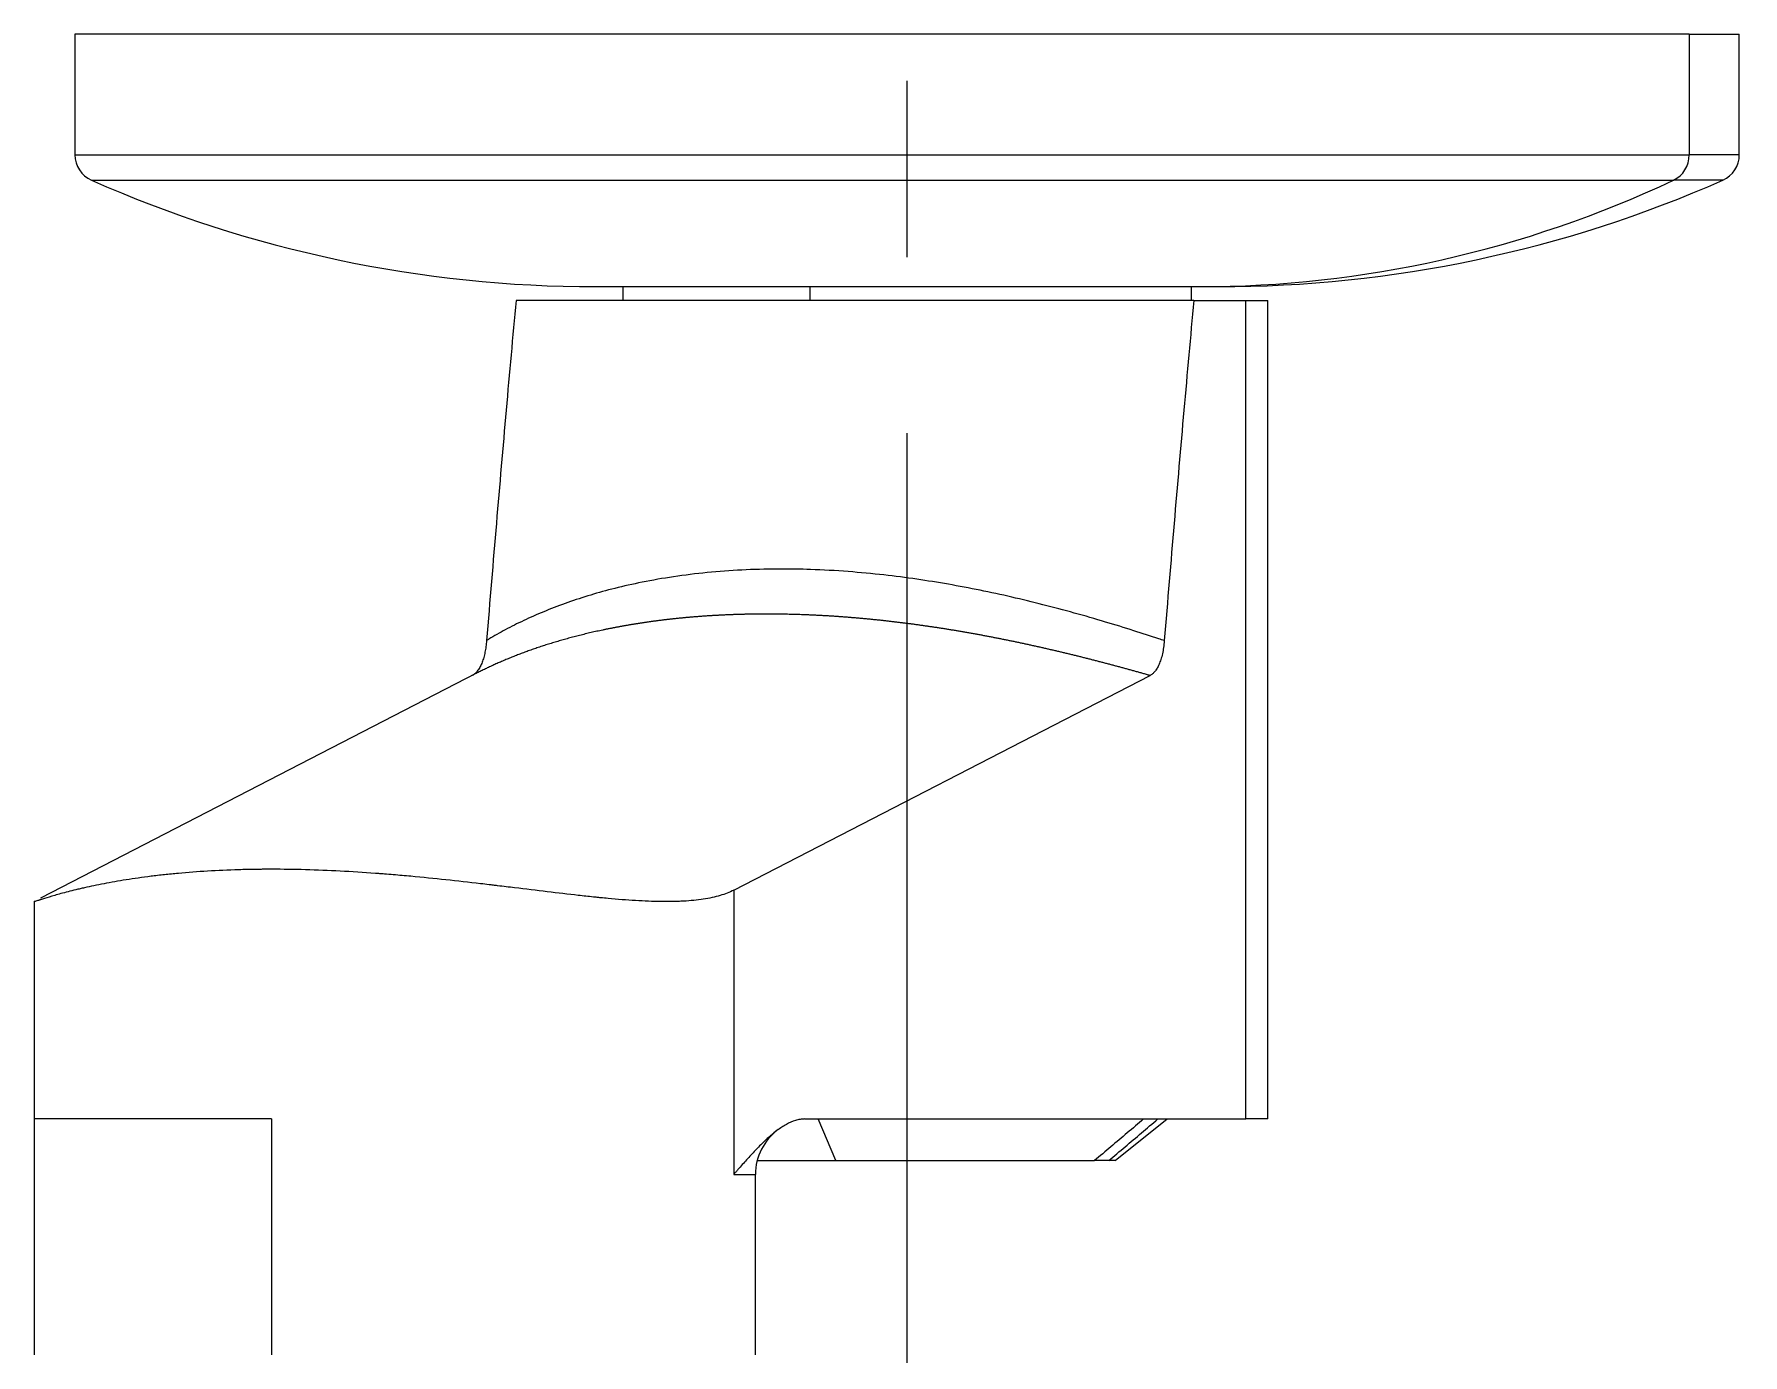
# Model space of a CAD drawing. Extents: x 4680 to 5808, y -3 to 824.
# Drawn here: x 5095.5 to 5157.1, y 700.6 to 748.2 of the extents above; entities that cross this region are included whole.
import ezdxf

# ---------------------------------------------------------------- set-up
doc = ezdxf.new("R2010")
doc.units = 0
doc.header["$LTSCALE"] = 4
doc.header["$MEASUREMENT"] = 0
doc.linetypes.add('CENTER2', pattern=[28.575, 19.05, -3.175, 3.175, -3.175])
doc.layers.add('1', color=7, linetype='CONTINUOUS')
doc.layers.add('F3A55-R01_DXF_CONTINUOUS_LINE', color=7, linetype='CONTINUOUS')
doc.layers.add('Cneter', color=1, linetype='CENTER2', lineweight=13)

msp = doc.modelspace()

# ---------------------------------------------------------------- linework, layer by layer
at = {"layer": '1', "color": 7, "linetype": 'Continuous', "lineweight": 18}
for p, q in [((5096.971, 748.18), (5096.971, 743.832)), ((5155.162, 748.18), (5096.971, 748.18)), ((5155.162, 748.18), (5156.971, 748.18)), ((5156.971, 743.832), (5156.971, 748.18)), ((5097.567, 742.917), (5154.601, 742.917)), ((5156.375, 742.917), (5154.601, 742.917)), ((5123.038, 738.58), (5112.874, 738.58)), ((5115.749, 739.08), (5137.516, 739.08)), ((5116.721, 739.08), (5116.721, 738.58)), ((5137.306, 738.58), (5123.038, 738.58)), ((5137.221, 738.58), (5137.221, 739.08)), ((5137.306, 738.58), (5139.187, 738.58)), ((5137.516, 739.08), (5138.193, 739.08)), ((5139.187, 738.58), (5139.971, 738.58)), ((5139.971, 709.08), (5139.971, 738.58)), ((5111.453, 725.147), (5095.734, 717.043)), ((5120.718, 717.326), (5135.728, 725.065)), ((5095.502, 716.926), (5095.502, 709.08)), ((5095.502, 709.08), (5095.502, 700.58)), ((5123.277, 709.08), (5139.187, 709.08)), ((5134.471, 707.58), (5136.346, 709.08)), ((5139.971, 709.08), (5139.187, 709.08)), ((5121.565, 707.58), (5124.406, 707.58)), ((5124.406, 707.58), (5133.727, 707.58)), ((5134.24, 707.58), (5133.727, 707.58)), ((5134.471, 707.58), (5134.24, 707.58)), ((5121.502, 700.58), (5121.502, 707.08))]:
    msp.add_line(p, q, dxfattribs=at)
at = {"layer": '1', "color": 7, "linetype": 'Continuous', "lineweight": 13}
for p, q in [((5155.162, 748.18), (5155.162, 743.832)), ((5096.971, 743.832), (5155.162, 743.832)), ((5156.971, 743.832), (5155.162, 743.832)), ((5123.465, 739.08), (5123.465, 738.58)), ((5139.187, 709.08), (5139.187, 738.58)), ((5120.718, 717.326), (5120.718, 707.08)), ((5104.056, 709.08), (5095.502, 709.08)), ((5104.056, 709.08), (5104.056, 700.58)), ((5124.406, 707.58), (5123.764, 709.08)), ((5120.718, 707.08), (5121.502, 707.08))]:
    msp.add_line(p, q, dxfattribs=at)
at = {"layer": '1', "color": 7, "linetype": 'Continuous', "lineweight": 18}
for centre, radius, start, end in [((5097.971, 743.832), 1, 180, 246.17904), ((5155.971, 743.832), 1, 293.82096, 0), ((5115.749, 784.08), 45, 246.16886, 270), ((5138.193, 784.08), 45, 270, 293.83114), ((5123.502, 707.08), 2, 126.03635, 180)]:
    msp.add_arc(centre, radius, start, end, dxfattribs=at)
at = {"layer": '1', "color": 7, "linetype": 'Continuous', "lineweight": 13}
for centre, major_axis, ratio, start_param, end_param in [((5154.222, 743.832), (0, -1), 0.939693, 0.415936, 1.570796), ((5137.516, 784.08), (0, 45), 0.939696, 3.141593, 3.557528)]:
    msp.add_ellipse(centre, major_axis=major_axis, ratio=ratio, start_param=start_param, end_param=end_param, dxfattribs=at)
at = {"layer": '1', "color": 7, "linetype": 'Continuous', "lineweight": 18}
for points in [[(5112.874, 738.58), (5112.753, 737.286), (5112.515, 734.652), (5112.163, 730.573), (5111.928, 727.755), (5111.811, 726.323)], [(5137.306, 738.58), (5137.185, 737.283), (5136.947, 734.645), (5136.594, 730.567), (5136.36, 727.752), (5136.243, 726.323)], [(5111.811, 726.323), (5111.805, 726.248), (5111.789, 726.104), (5111.755, 725.902), (5111.709, 725.713), (5111.653, 725.54), (5111.584, 725.383), (5111.502, 725.247), (5111.406, 725.137), (5111.334, 725.084), (5111.296, 725.065)], [(5135.496, 709.08), (5135.299, 708.913), (5134.906, 708.58), (5134.317, 708.08), (5133.923, 707.747), (5133.727, 707.58)], [(5134.24, 707.58), (5134.436, 707.747), (5134.83, 708.08), (5135.419, 708.58), (5135.812, 708.913), (5136.009, 709.08)]]:
    msp.add_open_spline(points, degree=3, dxfattribs=at)
for points, knots in [([(5122.454, 728.902), (5122.347, 728.902), (5121.805, 728.899), (5120.845, 728.867), (5119.598, 728.766), (5118.407, 728.612), (5117.311, 728.413), (5116.331, 728.186), (5115.45, 727.937), (5114.631, 727.665), (5113.861, 727.367), (5113.141, 727.048), (5112.484, 726.716), (5112.054, 726.471), (5111.839, 726.34), (5111.811, 726.323)], [0, 0, 0, 0, 0.023877, 0.120815, 0.217799, 0.316259, 0.411325, 0.49807, 0.579705, 0.661441, 0.743955, 0.82622, 0.908389, 0.988076, 1, 1, 1, 1]), ([(5136.243, 726.323), (5136.178, 726.345), (5135.814, 726.465), (5135.113, 726.692), (5134.097, 727.004), (5133.005, 727.32), (5131.876, 727.62), (5130.741, 727.895), (5129.602, 728.142), (5128.459, 728.358), (5127.304, 728.543), (5126.098, 728.699), (5124.815, 728.82), (5123.586, 728.888), (5122.794, 728.902), (5122.454, 728.902)], [0, 0, 0, 0, 0.015185, 0.084181, 0.160721, 0.243751, 0.325907, 0.406898, 0.488426, 0.56935, 0.649759, 0.733685, 0.82556, 0.924326, 1, 1, 1, 1]), ([(5135.728, 725.065), (5135.707, 725.071), (5135.663, 725.083), (5135.599, 725.101), (5135.534, 725.12), (5135.469, 725.138), (5135.404, 725.156), (5135.339, 725.174), (5135.274, 725.193), (5135.209, 725.211), (5135.144, 725.229), (5135.079, 725.247), (5135.014, 725.265), (5134.948, 725.283), (5134.883, 725.301), (5134.818, 725.319), (5134.753, 725.336), (5134.687, 725.354), (5134.622, 725.372), (5134.556, 725.389), (5134.491, 725.407), (5134.425, 725.425), (5134.36, 725.442), (5134.294, 725.46), (5134.228, 725.477), (5134.163, 725.494), (5134.097, 725.512), (5134.031, 725.529), (5133.965, 725.546), (5133.899, 725.563), (5133.833, 725.58), (5133.767, 725.597), (5133.701, 725.614), (5133.635, 725.631), (5133.569, 725.648), (5133.503, 725.665), (5133.437, 725.682), (5133.371, 725.698), (5133.304, 725.715), (5133.238, 725.732), (5133.172, 725.748), (5133.105, 725.765), (5133.039, 725.781), (5132.973, 725.797), (5132.906, 725.814), (5132.84, 725.83), (5132.773, 725.846), (5132.706, 725.862), (5132.64, 725.878), (5132.573, 725.894), (5132.506, 725.91), (5132.44, 725.926), (5132.373, 725.942), (5132.306, 725.957), (5132.239, 725.973), (5132.172, 725.988), (5132.105, 726.004), (5132.038, 726.019), (5131.971, 726.035), (5131.904, 726.05), (5131.837, 726.065), (5131.77, 726.081), (5131.703, 726.096), (5131.635, 726.111), (5131.568, 726.126), (5131.501, 726.14), (5131.434, 726.155), (5131.366, 726.17), (5131.299, 726.185), (5131.231, 726.199), (5131.164, 726.214), (5131.096, 726.228), (5131.029, 726.243), (5130.961, 726.257), (5130.894, 726.271), (5130.826, 726.285), (5130.758, 726.299), (5130.69, 726.313), (5130.623, 726.327), (5130.555, 726.341), (5130.487, 726.355), (5130.419, 726.368), (5130.351, 726.382), (5130.283, 726.395), (5130.215, 726.409), (5130.147, 726.422), (5130.079, 726.435), (5130.011, 726.448), (5129.943, 726.462), (5129.875, 726.475), (5129.807, 726.487), (5129.739, 726.5), (5129.67, 726.513), (5129.602, 726.526), (5129.534, 726.538), (5129.466, 726.551), (5129.397, 726.563), (5129.329, 726.575), (5129.26, 726.588), (5129.192, 726.6), (5129.124, 726.612), (5129.055, 726.624), (5128.986, 726.636), (5128.918, 726.647), (5128.849, 726.659), (5128.781, 726.67), (5128.712, 726.682), (5128.643, 726.693), (5128.553, 726.708), (5128.44, 726.726), (5128.305, 726.748), (5128.171, 726.769), (5128.036, 726.79), (5127.902, 726.81), (5127.768, 726.83), (5127.634, 726.849), (5127.5, 726.868), (5127.366, 726.887), (5127.232, 726.905), (5127.099, 726.923), (5126.965, 726.94), (5126.832, 726.957), (5126.699, 726.973), (5126.566, 726.989), (5126.433, 727.005), (5126.301, 727.02), (5126.168, 727.035), (5126.036, 727.05), (5125.904, 727.064), (5125.772, 727.077), (5125.64, 727.09), (5125.508, 727.103), (5125.377, 727.115), (5125.245, 727.127), (5125.114, 727.138), (5124.983, 727.149), (5124.852, 727.16), (5124.722, 727.17), (5124.591, 727.18), (5124.461, 727.189), (5124.331, 727.198), (5124.201, 727.206), (5124.071, 727.214), (5123.942, 727.221), (5123.813, 727.228), (5123.684, 727.235), (5123.555, 727.241), (5123.426, 727.247), (5123.298, 727.252), (5123.169, 727.257), (5123.041, 727.261), (5122.913, 727.265), (5122.786, 727.268), (5122.658, 727.271), (5122.531, 727.274), (5122.404, 727.276), (5122.278, 727.277), (5122.151, 727.278), (5122.025, 727.279), (5121.941, 727.279), (5121.899, 727.279)], [0, 0, 0, 0, 0.004967, 0.00993, 0.014891, 0.019849, 0.024804, 0.029756, 0.034705, 0.039652, 0.044596, 0.049537, 0.054475, 0.059411, 0.064344, 0.069275, 0.074203, 0.079129, 0.084052, 0.088973, 0.093891, 0.098807, 0.103721, 0.108632, 0.113542, 0.118449, 0.123354, 0.128257, 0.133158, 0.138057, 0.142953, 0.147848, 0.152741, 0.157632, 0.162521, 0.167409, 0.172295, 0.177179, 0.182061, 0.186941, 0.19182, 0.196698, 0.201574, 0.206448, 0.211321, 0.216193, 0.221063, 0.225932, 0.230799, 0.235665, 0.24053, 0.245394, 0.250257, 0.255118, 0.259979, 0.264838, 0.269697, 0.274554, 0.279411, 0.284266, 0.289121, 0.293975, 0.298829, 0.303681, 0.308533, 0.313384, 0.318235, 0.323085, 0.327935, 0.332784, 0.337632, 0.342481, 0.347328, 0.352176, 0.357023, 0.36187, 0.366717, 0.371563, 0.37641, 0.381256, 0.386102, 0.390949, 0.395795, 0.400641, 0.405488, 0.410334, 0.415181, 0.420028, 0.424875, 0.429722, 0.43457, 0.439418, 0.444267, 0.449116, 0.453966, 0.458816, 0.463666, 0.468518, 0.473369, 0.478222, 0.483075, 0.487929, 0.492784, 0.49764, 0.502496, 0.507354, 0.512212, 0.517072, 0.521932, 0.531465, 0.540986, 0.550496, 0.559995, 0.569483, 0.578962, 0.58843, 0.597888, 0.607338, 0.616778, 0.626209, 0.635633, 0.645048, 0.654455, 0.663855, 0.673247, 0.682633, 0.692013, 0.701386, 0.710753, 0.720115, 0.729472, 0.738824, 0.748171, 0.757514, 0.766853, 0.776188, 0.78552, 0.794849, 0.804176, 0.8135, 0.822822, 0.832142, 0.841462, 0.85078, 0.860097, 0.869415, 0.878732, 0.888049, 0.897367, 0.906686, 0.916007, 0.925328, 0.934652, 0.943978, 0.953307, 0.962638, 0.971973, 0.981311, 0.990654, 1, 1, 1, 1]), ([(5136.243, 726.323), (5136.236, 726.238), (5136.218, 726.074), (5136.189, 725.922), (5136.165, 725.812), (5136.156, 725.777), (5136.138, 725.709), (5136.128, 725.676), (5136.098, 725.582), (5136.076, 725.523), (5136.041, 725.443), (5136.029, 725.417), (5136.004, 725.369), (5135.992, 725.346), (5135.953, 725.281), (5135.927, 725.243), (5135.892, 725.201), (5135.885, 725.193), (5135.871, 725.177), (5135.85, 725.155), (5135.829, 725.135), (5135.787, 725.099), (5135.758, 725.08), (5135.728, 725.065)], [0, 0, 0, 0, 0.125, 0.25, 0.25, 0.3125, 0.3125, 0.375, 0.375, 0.5, 0.5, 0.5625, 0.5625, 0.625, 0.625, 0.75, 0.75, 0.78125, 0.78125, 0.8125, 0.875, 0.875, 1, 1, 1, 1]), ([(5111.868, 725.352), (5111.847, 725.342), (5111.801, 725.32), (5111.73, 725.285), (5111.656, 725.249), (5111.583, 725.213), (5111.51, 725.176), (5111.462, 725.151), (5111.438, 725.139)], [0, 0, 0, 0, 0.143166, 0.314227, 0.485491, 0.656963, 0.828648, 1, 1, 1, 1]), ([(5120.718, 717.326), (5120.573, 717.251), (5120.409, 717.187), (5120.044, 717.079), (5119.843, 717.036), (5119.404, 716.969), (5119.165, 716.945), (5118.876, 716.929), (5118.843, 716.927), (5118.778, 716.924), (5118.744, 716.923), (5118.645, 716.92), (5118.442, 716.914), (5118.231, 716.914), (5117.799, 716.92), (5117.497, 716.932), (5116.864, 716.97), (5116.533, 716.996), (5116.102, 717.036), (5116.015, 717.044), (5115.883, 717.057), (5115.839, 717.062), (5115.75, 717.071), (5115.527, 717.093), (5115.301, 717.118), (5114.752, 717.179), (5114.378, 717.223), (5113.611, 717.315), (5113.219, 717.364), (5112.618, 717.437), (5112.415, 717.462), (5112.159, 717.493), (5112.107, 717.499), (5112.005, 717.511), (5111.85, 717.53), (5111.696, 717.548), (5111.179, 717.608), (5110.764, 717.656), (5109.927, 717.745), (5109.507, 717.788), (5108.871, 717.846), (5108.659, 717.865), (5108.339, 717.892), (5108.179, 717.905), (5108.018, 717.917), (5107.911, 717.925), (5107.857, 717.929), (5107.375, 717.965), (5106.95, 717.992), (5106.11, 718.035), (5105.695, 718.052), (5104.872, 718.074), (5104.465, 718.08), (5103.962, 718.08), (5103.812, 718.08), (5103.662, 718.078), (5103.562, 718.077), (5103.512, 718.077), (5103.264, 718.073), (5103.069, 718.069), (5102.491, 718.052), (5102.117, 718.035), (5101.392, 717.992), (5101.04, 717.965), (5100.53, 717.918), (5100.362, 717.902), (5100.115, 717.875), (5100.034, 717.866), (5099.872, 717.847), (5099.792, 717.837), (5099.399, 717.788), (5099.1, 717.745), (5098.536, 717.656), (5098.27, 717.609), (5097.769, 717.512), (5097.535, 717.463), (5097.29, 717.407), (5097.263, 717.401), (5097.209, 717.389), (5097.13, 717.37), (5096.952, 717.328), (5096.811, 717.292), (5096.542, 717.223), (5096.382, 717.179), (5096.101, 717.098), (5095.98, 717.061), (5095.827, 717.013), (5095.781, 716.999), (5095.73, 716.982), (5095.72, 716.979), (5095.701, 716.973), (5095.673, 716.964), (5095.648, 716.956), (5095.573, 716.932), (5095.533, 716.92), (5095.506, 716.914), (5095.502, 716.914), (5095.502, 716.916)], [0, 0, 0, 0, 0.035151, 0.035151, 0.070301, 0.070301, 0.105452, 0.105452, 0.109846, 0.109846, 0.11424, 0.11424, 0.123027, 0.140603, 0.140603, 0.175753, 0.175753, 0.210904, 0.210904, 0.219691, 0.219691, 0.224085, 0.224085, 0.228479, 0.246054, 0.246054, 0.281205, 0.281205, 0.316356, 0.316356, 0.333931, 0.333931, 0.338325, 0.338325, 0.342719, 0.351506, 0.351506, 0.386657, 0.386657, 0.421808, 0.421808, 0.439383, 0.439383, 0.448171, 0.452564, 0.452564, 0.456958, 0.456958, 0.492109, 0.492109, 0.52726, 0.52726, 0.56241, 0.56241, 0.571198, 0.575592, 0.575592, 0.579985, 0.579985, 0.597561, 0.597561, 0.632711, 0.632711, 0.667862, 0.667862, 0.685437, 0.685437, 0.694225, 0.694225, 0.703013, 0.703013, 0.738163, 0.738163, 0.773314, 0.773314, 0.808465, 0.808465, 0.812858, 0.812858, 0.817252, 0.82604, 0.843615, 0.843615, 0.878766, 0.878766, 0.913917, 0.913917, 0.931492, 0.931492, 0.935886, 0.935886, 0.940279, 0.949067, 0.949067, 0.984218, 0.984218, 1, 1, 1, 1]), ([(5123.277, 709.08), (5123.221, 709.08), (5123.166, 709.075), (5123.055, 709.057), (5122.999, 709.043), (5122.834, 708.992), (5122.725, 708.943), (5122.508, 708.824), (5122.399, 708.753), (5122.238, 708.633), (5122.185, 708.591), (5122.104, 708.525), (5122.077, 708.503), (5122.024, 708.457), (5121.997, 708.434), (5121.864, 708.315), (5121.759, 708.214), (5121.549, 708.003), (5121.444, 707.893), (5121.236, 707.668), (5121.132, 707.552), (5120.977, 707.376), (5120.899, 707.288), (5120.808, 707.184), (5120.769, 707.139), (5120.744, 707.11), (5120.731, 707.095), (5120.718, 707.08)], [0, 0, 0, 0, 0.0625, 0.0625, 0.125, 0.125, 0.25, 0.25, 0.375, 0.375, 0.4375, 0.4375, 0.46875, 0.46875, 0.5, 0.5, 0.625, 0.625, 0.75, 0.75, 0.875, 0.875, 0.9375, 0.96875, 0.984375, 0.984375, 1, 1, 1, 1])]:
    msp.add_open_spline(points, degree=3, knots=knots, dxfattribs=at)
at = {"layer": '1', "color": 7, "linetype": 'Continuous', "lineweight": 13}
msp.add_open_spline([(5121.899, 727.279), (5121.879, 727.279), (5121.839, 727.279), (5121.779, 727.279), (5121.719, 727.279), (5121.659, 727.278), (5121.599, 727.278), (5121.539, 727.277), (5121.479, 727.277), (5121.42, 727.276), (5121.36, 727.275), (5121.301, 727.274), (5121.241, 727.273), (5121.182, 727.272), (5121.123, 727.27), (5121.064, 727.269), (5121.005, 727.267), (5120.946, 727.266), (5120.887, 727.264), (5120.829, 727.262), (5120.77, 727.26), (5120.711, 727.258), (5120.653, 727.256), (5120.595, 727.254), (5120.536, 727.252), (5120.478, 727.249), (5120.42, 727.247), (5120.362, 727.244), (5120.304, 727.241), (5120.247, 727.238), (5120.189, 727.235), (5120.131, 727.232), (5120.074, 727.229), (5120.016, 727.226), (5119.959, 727.223), (5119.902, 727.219), (5119.845, 727.216), (5119.788, 727.212), (5119.731, 727.208), (5119.674, 727.204), (5119.617, 727.2), (5119.561, 727.196), (5119.504, 727.192), (5119.448, 727.188), (5119.391, 727.183), (5119.335, 727.179), (5119.279, 727.174), (5119.223, 727.17), (5119.167, 727.165), (5119.111, 727.16), (5119.055, 727.155), (5118.999, 727.15), (5118.944, 727.145), (5118.888, 727.14), (5118.833, 727.134), (5118.778, 727.129), (5118.723, 727.123), (5118.668, 727.118), (5118.613, 727.112), (5118.558, 727.106), (5118.503, 727.1), (5118.448, 727.094), (5118.394, 727.088), (5118.339, 727.082), (5118.285, 727.075), (5118.231, 727.069), (5118.177, 727.062), (5118.123, 727.056), (5118.069, 727.049), (5118.015, 727.042), (5117.961, 727.035), (5117.907, 727.028), (5117.854, 727.021), (5117.8, 727.014), (5117.747, 727.007), (5117.694, 726.999), (5117.641, 726.992), (5117.588, 726.984), (5117.535, 726.977), (5117.482, 726.969), (5117.429, 726.961), (5117.377, 726.953), (5117.324, 726.945), (5117.272, 726.937), (5117.22, 726.928), (5117.168, 726.92), (5117.116, 726.912), (5117.064, 726.903), (5117.012, 726.895), (5116.96, 726.886), (5116.909, 726.877), (5116.857, 726.868), (5116.806, 726.859), (5116.754, 726.85), (5116.703, 726.841), (5116.652, 726.832), (5116.601, 726.822), (5116.55, 726.813), (5116.5, 726.803), (5116.449, 726.794), (5116.398, 726.784), (5116.348, 726.774), (5116.298, 726.764), (5116.248, 726.754), (5116.198, 726.744), (5116.148, 726.734), (5116.098, 726.724), (5116.048, 726.714), (5115.979, 726.699), (5115.892, 726.68), (5115.786, 726.657), (5115.681, 726.634), (5115.576, 726.61), (5115.472, 726.585), (5115.369, 726.561), (5115.266, 726.536), (5115.164, 726.51), (5115.063, 726.485), (5114.963, 726.458), (5114.863, 726.432), (5114.764, 726.405), (5114.665, 726.378), (5114.568, 726.351), (5114.47, 726.323), (5114.374, 726.295), (5114.278, 726.266), (5114.183, 726.238), (5114.089, 726.209), (5113.995, 726.179), (5113.902, 726.15), (5113.81, 726.12), (5113.719, 726.089), (5113.628, 726.059), (5113.537, 726.028), (5113.448, 725.997), (5113.359, 725.966), (5113.271, 725.934), (5113.184, 725.902), (5113.097, 725.87), (5113.011, 725.837), (5112.926, 725.805), (5112.841, 725.772), (5112.757, 725.738), (5112.674, 725.705), (5112.591, 725.671), (5112.51, 725.637), (5112.428, 725.603), (5112.348, 725.569), (5112.268, 725.534), (5112.189, 725.499), (5112.111, 725.464), (5112.033, 725.429), (5111.956, 725.393), (5111.902, 725.367), (5111.872, 725.354), (5111.868, 725.352)], degree=3, knots=[0, 0, 0, 0, 0.004856, 0.009711, 0.014564, 0.019416, 0.024266, 0.029115, 0.033963, 0.03881, 0.043656, 0.0485, 0.053344, 0.058186, 0.063027, 0.067868, 0.072707, 0.077546, 0.082383, 0.08722, 0.092056, 0.096892, 0.101726, 0.10656, 0.111394, 0.116227, 0.121059, 0.12589, 0.130722, 0.135552, 0.140383, 0.145213, 0.150042, 0.154872, 0.159701, 0.16453, 0.169359, 0.174187, 0.179016, 0.183844, 0.188673, 0.193501, 0.19833, 0.203158, 0.207987, 0.212816, 0.217645, 0.222474, 0.227304, 0.232134, 0.236964, 0.241795, 0.246626, 0.251458, 0.25629, 0.261123, 0.265956, 0.27079, 0.275625, 0.28046, 0.285296, 0.290133, 0.29497, 0.299809, 0.304648, 0.309489, 0.31433, 0.319172, 0.324016, 0.32886, 0.333705, 0.338552, 0.3434, 0.348249, 0.3531, 0.357951, 0.362804, 0.367659, 0.372515, 0.377372, 0.382231, 0.387091, 0.391953, 0.396817, 0.401682, 0.406549, 0.411417, 0.416288, 0.42116, 0.426034, 0.43091, 0.435787, 0.440667, 0.445549, 0.450432, 0.455318, 0.460206, 0.465096, 0.469988, 0.474882, 0.479779, 0.484678, 0.489579, 0.494482, 0.499388, 0.504297, 0.509207, 0.514121, 0.519036, 0.529641, 0.540243, 0.550842, 0.561439, 0.572034, 0.582628, 0.59322, 0.603811, 0.614402, 0.624992, 0.635583, 0.646174, 0.656766, 0.66736, 0.677954, 0.688551, 0.69915, 0.709752, 0.720356, 0.730964, 0.741576, 0.752191, 0.762811, 0.773436, 0.784066, 0.794701, 0.805341, 0.815988, 0.826641, 0.837302, 0.847969, 0.858643, 0.869326, 0.880016, 0.890715, 0.901423, 0.91214, 0.922867, 0.933603, 0.94435, 0.955107, 0.965875, 0.976654, 0.987445, 0.998247, 1, 1, 1, 1], dxfattribs=at)
at = {"layer": 'Cneter', "lineweight": 5, "ltscale": 0.5}
msp.add_line((5126.971, 695.694), (5126.971, 782.594), dxfattribs=at)
at = {"layer": 'F3A55-R01_DXF_CONTINUOUS_LINE', "color": 9, "linetype": 'Continuous'}
msp.add_open_spline([(5143.232, 692.937), (5144.265, 694.052), (5147.269, 696.096), (5152.91, 698.486), (5160.228, 700.588), (5165.677, 701.665), (5168.631, 702.157)], degree=3, knots=[0, 0, 0, 0, 0.166733, 0.391188, 0.671412, 1, 1, 1, 1], dxfattribs=at)

doc.saveas('drawing.dxf')
